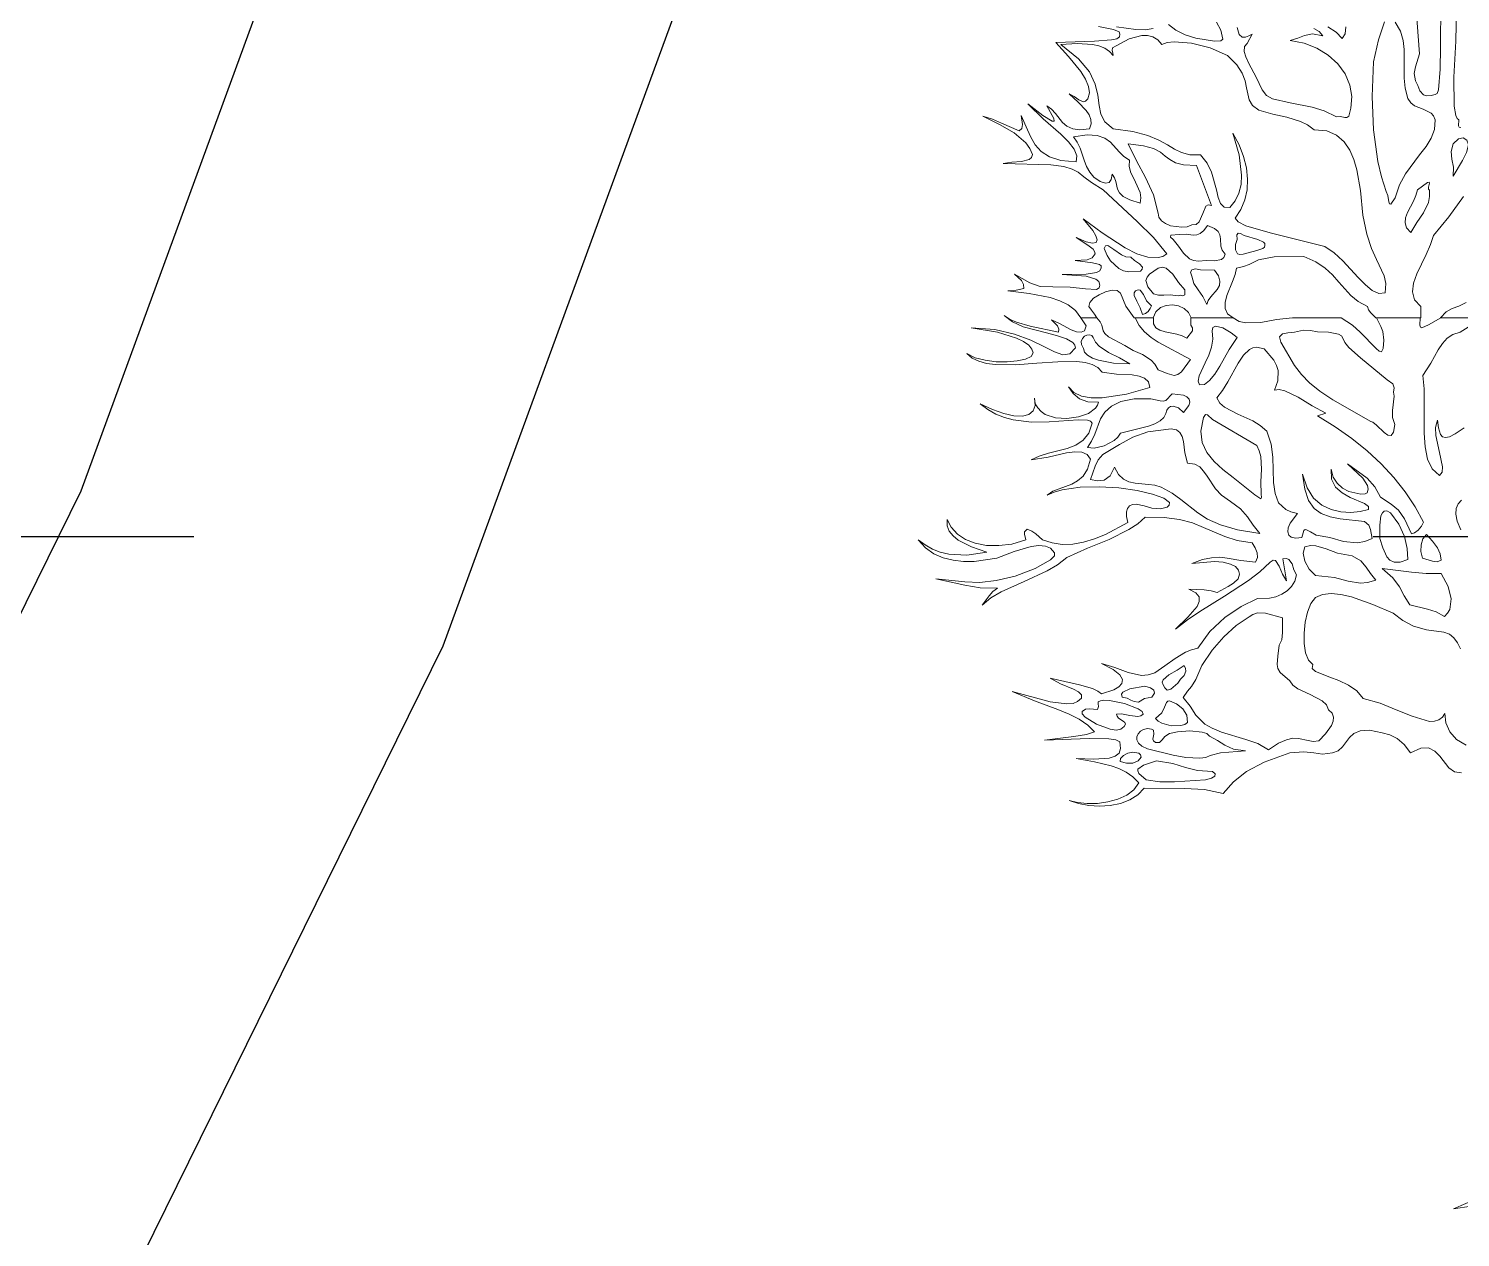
# Model space of a CAD drawing. Header units: inches. Extents: x -8940 to 26362, y -28010 to 990.
# Drawn here: x 4417.009 to 4419.867, y -7384.258 to -7381.845 of the extents above; entities that cross this region are included whole.
import ezdxf

# ---------------------------------------------------------------- set-up
doc = ezdxf.new("R2010")
doc.units = ezdxf.units.IN
doc.header["$MEASUREMENT"] = 0
doc.layers.add('Text', color=7, linetype='Continuous')
doc.layers.add('TREE', color=3, linetype='Continuous', lineweight=15)

# ---------------------------------------------------------------- blocks, each defined once
blk = doc.blocks.new('tree2')
at = {"layer": 'TREE'}
for points in [[(5206.9249, 5948.1596), (5206.924, 5948.1488), (5206.9191, 5948.1417), (5206.9098, 5948.1513), (5206.8969, 5948.1599)], [(5206.7245, 5948.1673), (5206.7315, 5948.1546), (5206.7346, 5948.1405), (5206.7312, 5948.138), (5206.7217, 5948.1374), (5206.6924, 5948.1423), (5206.6761, 5948.1476), (5206.6616, 5948.1546), (5206.6505, 5948.1633)], [(5206.6265, 5948.1574), (5206.6139, 5948.1552), (5206.5997, 5948.1556), (5206.5699, 5948.1596)], [(5206.5418, 5948.1605), (5206.5653, 5948.1559), (5206.5736, 5948.1519), (5206.5751, 5948.1485), (5206.5745, 5948.1442), (5206.5702, 5948.1414), (5206.5619, 5948.1395), (5206.5357, 5948.1377), (5206.4756, 5948.1358), (5206.4953, 5948.114), (5206.5144, 5948.0906), (5206.5215, 5948.0789), (5206.5265, 5948.0675), (5206.528, 5948.0576), (5206.5255, 5948.0481), (5206.5218, 5948.0447), (5206.5184, 5948.0438), (5206.5111, 5948.0466), (5206.504, 5948.0521), (5206.4966, 5948.0561), (5206.5101, 5948.0432), (5206.5228, 5948.0302), (5206.5274, 5948.0235), (5206.5301, 5948.0164), (5206.5305, 5948.0093), (5206.528, 5948.0016), (5206.5129, 5948.0001), (5206.5018, 5948.0016), (5206.4929, 5948.0059), (5206.4861, 5948.0118), (5206.475, 5948.0256), (5206.4692, 5948.0324), (5206.4618, 5948.0376), (5206.4726, 5948.0176), (5206.4729, 5948.0139), (5206.4698, 5948.0136), (5206.4556, 5948.0225), (5206.4322, 5948.0407), (5206.4562, 5948.0173), (5206.4836, 5947.9933), (5206.4953, 5947.9819), (5206.504, 5947.9705), (5206.5083, 5947.96), (5206.5071, 5947.9505), (5206.4836, 5947.9526), (5206.4661, 5947.9582), (5206.4532, 5947.9665), (5206.4436, 5947.977), (5206.4368, 5947.9887), (5206.4316, 5948.0004), (5206.4221, 5948.0222), (5206.4242, 5948.0084), (5206.423, 5948.0025), (5206.419, 5947.9985), (5206.3913, 5948.0108), (5206.3774, 5948.0167), (5206.3626, 5948.0213), (5206.3882, 5948.0087), (5206.4113, 5947.9954), (5206.4291, 5947.98), (5206.4353, 5947.9714), (5206.4393, 5947.9619), (5206.4378, 5947.9573), (5206.4344, 5947.9542), (5206.4224, 5947.9514), (5206.4076, 5947.9502), (5206.3943, 5947.9483), (5206.4682, 5947.9459), (5206.4883, 5947.9434), (5206.5012, 5947.9394), (5206.5101, 5947.9345), (5206.5191, 5947.9274), (5206.5308, 5947.9185), (5206.5489, 5947.9074), (5206.6019, 5947.8581), (5206.6271, 5947.8335), (5206.6475, 5947.8079), (5206.6413, 5947.8042), (5206.6342, 5947.8024), (5206.6185, 5947.803), (5206.6013, 5947.8082), (5206.5831, 5947.8175), (5206.5474, 5947.8409), (5206.5181, 5947.8624), (5206.5329, 5947.8442), (5206.5375, 5947.8362), (5206.5397, 5947.8298), (5206.5381, 5947.8258), (5206.5326, 5947.8245), (5206.5225, 5947.8267), (5206.5071, 5947.8335), (5206.5255, 5947.8215), (5206.5335, 5947.8153), (5206.5357, 5947.8119), (5206.5366, 5947.8079), (5206.532, 5947.8021), (5206.524, 5947.799), (5206.5058, 5947.7977), (5206.5326, 5947.7941), (5206.5434, 5947.7916), (5206.5459, 5947.7894), (5206.5459, 5947.7864), (5206.5437, 5947.782), (5206.5388, 5947.779), (5206.5228, 5947.7765), (5206.4855, 5947.7762), (5206.5225, 5947.7734), (5206.5378, 5947.7691), (5206.5425, 5947.7651), (5206.5437, 5947.7596), (5206.5428, 5947.7553), (5206.5385, 5947.7531), (5206.5218, 5947.7537), (5206.4981, 5947.7565), (5206.4713, 5947.7568), (5206.4513, 5947.7577), (5206.4353, 5947.7633), (5206.4119, 5947.7768), (5206.4227, 5947.7667), (5206.4258, 5947.7608), (5206.4261, 5947.7543), (5206.4144, 5947.7516), (5206.4014, 5947.7509), (5206.4344, 5947.7466), (5206.467, 5947.7405), (5206.4818, 5947.7355), (5206.495, 5947.7291), (5206.5061, 5947.7202), (5206.5144, 5947.7088), (5206.5391, 5947.7088), (5206.5357, 5947.7149), (5206.5311, 5947.7211), (5206.5268, 5947.7266), (5206.5283, 5947.7328), (5206.5341, 5947.7392), (5206.5428, 5947.7448), (5206.5529, 5947.7494), (5206.5628, 5947.7516), (5206.5708, 5947.7512), (5206.576, 5947.7472), (5206.5843, 5947.7269), (5206.597, 5947.7088), (5206.6265, 5947.7088), (5206.6308, 5947.7183), (5206.6379, 5947.7248), (5206.6469, 5947.7282), (5206.6564, 5947.7291), (5206.6656, 5947.7275), (5206.6743, 5947.7232), (5206.681, 5947.7171), (5206.6853, 5947.7088), (5206.7503, 5947.7088), (5206.7417, 5947.7152), (5206.738, 5947.7232), (5206.738, 5947.7328), (5206.7408, 5947.7436), (5206.7494, 5947.7654), (5206.7534, 5947.7762), (5206.7556, 5947.7857), (5206.7666, 5947.7885), (5206.775, 5947.7916), (5206.7897, 5947.7987), (5206.8138, 5947.8036), (5206.8599, 5947.8042), (5206.8787, 5947.7959), (5206.8932, 5947.7861), (5206.9046, 5947.7756), (5206.9141, 5947.7645), (5206.9326, 5947.7436), (5206.944, 5947.7343), (5206.9588, 5947.7263), (5206.96, 5947.7214), (5206.9637, 5947.7168), (5206.9717, 5947.7091), (5207.0413, 5947.7091), (5207.041, 5947.7263), (5207.0315, 5947.7368), (5207.0281, 5947.7491), (5207.0299, 5947.7626), (5207.0352, 5947.7771), (5207.0496, 5947.8073), (5207.0564, 5947.8224), (5207.0607, 5947.8366), (5207.0847, 5947.8655), (5207.1075, 5947.8972)], [(5207.1112, 5947.7325), (5207.1001, 5947.7269), (5207.0897, 5947.7232), (5207.0804, 5947.7183), (5207.0718, 5947.7091), (5207.1343, 5947.7091)], [(5207.0327, 5948.0761), (5207.0308, 5948.0875), (5207.033, 5948.0977), (5207.0392, 5948.118), (5207.0324, 5948.2076)], [(5207.0721, 5948.1959), (5207.0718, 5948.1278), (5207.0712, 5948.0943), (5207.0684, 5948.0623), (5207.0666, 5948.0567), (5207.0635, 5948.0549), (5207.0573, 5948.0533), (5207.0502, 5948.053), (5207.0453, 5948.0546), (5207.0398, 5948.0607), (5207.0367, 5948.0687), (5207.0327, 5948.0761)], [(5206.9326, 5948.0336), (5206.9295, 5948.0216), (5206.9268, 5948.0195), (5206.9237, 5948.0192), (5206.9169, 5948.0207), (5206.9108, 5948.0204), (5206.8917, 5948.0296), (5206.8729, 5948.0355), (5206.8387, 5948.0419), (5206.8116, 5948.0481), (5206.8021, 5948.0536), (5206.7953, 5948.0623), (5206.786, 5948.082), (5206.7746, 5948.1032), (5206.77, 5948.1131), (5206.7676, 5948.1217), (5206.7679, 5948.1291), (5206.7719, 5948.134), (5206.7799, 5948.1485), (5206.7746, 5948.1457), (5206.7697, 5948.1436), (5206.7642, 5948.1436), (5206.7596, 5948.1479), (5206.7568, 5948.1589)], [(5206.8753, 5948.1571), (5206.8837, 5948.1525), (5206.8892, 5948.1457), (5206.8735, 5948.1488), (5206.8612, 5948.1466), (5206.8504, 5948.1423), (5206.839, 5948.1389), (5206.8606, 5948.1346), (5206.8803, 5948.1269), (5206.8978, 5948.1158), (5206.9126, 5948.1023), (5206.924, 5948.0869), (5206.9314, 5948.0696), (5206.9345, 5948.0521), (5206.9326, 5948.0336)], [(5207.1032, 5948.0041), (5207.1008, 5948.0044), (5207.0995, 5948.0062), (5207.1001, 5948.0155), (5207.0974, 5948.0179), (5207.0952, 5948.0222), (5207.0927, 5948.037), (5207.0924, 5948.082), (5207.0952, 5948.1374), (5207.0967, 5948.1876)], [(5207.0632, 5948.0155), (5207.0626, 5948.0007), (5207.0573, 5947.9871), (5207.0493, 5947.9742), (5207.0392, 5947.9613), (5207.0176, 5947.9323), (5207.0081, 5947.9148), (5207.0013, 5947.8947), (5206.9945, 5947.8849), (5206.9927, 5947.8858), (5206.9914, 5947.8889), (5206.9899, 5947.8984), (5206.9877, 5947.9049), (5206.9803, 5947.9274), (5206.9745, 5947.9511), (5206.9677, 5948.0004), (5206.9659, 5948.0521), (5206.9677, 5948.1054), (5206.9757, 5948.1395), (5206.9847, 5948.1676)], [(5207.0013, 5948.1673), (5207.0096, 5948.1531), (5207.0139, 5948.1389), (5207.0155, 5948.1248), (5207.0155, 5948.1103), (5207.0152, 5948.0801), (5207.0167, 5948.0647), (5207.0213, 5948.0487), (5207.0256, 5948.0423), (5207.0315, 5948.0376), (5207.0447, 5948.0321), (5207.057, 5948.0262), (5207.061, 5948.0219), (5207.0632, 5948.0155)], [(5206.7451, 5947.8797), (5206.7365, 5947.8806), (5206.7309, 5947.8861), (5206.7272, 5947.8954), (5206.7245, 5947.9071), (5206.7171, 5947.9345), (5206.7103, 5947.9486), (5206.6998, 5947.9613), (5206.6835, 5947.9616), (5206.6706, 5947.965), (5206.6598, 5947.9702), (5206.6487, 5947.977), (5206.6355, 5947.9844), (5206.6182, 5947.9914), (5206.5951, 5947.9976), (5206.5643, 5948.0019), (5206.5517, 5948.0124), (5206.5452, 5948.0244), (5206.5428, 5948.0382), (5206.5406, 5948.0539), (5206.5366, 5948.0709), (5206.5277, 5948.09), (5206.5107, 5948.1103), (5206.4833, 5948.1322), (5206.5089, 5948.134), (5206.5323, 5948.1325), (5206.5425, 5948.1303), (5206.5514, 5948.1266), (5206.5588, 5948.1217), (5206.5643, 5948.1155), (5206.564, 5948.1195), (5206.5631, 5948.1232), (5206.5637, 5948.1272), (5206.5693, 5948.1306), (5206.5893, 5948.1414), (5206.609, 5948.1466), (5206.6179, 5948.1466), (5206.6262, 5948.1442), (5206.6336, 5948.1395), (5206.6398, 5948.1322), (5206.6481, 5948.1355), (5206.6589, 5948.1368), (5206.6857, 5948.1346), (5206.7149, 5948.1272), (5206.7417, 5948.1155), (5206.7559, 5948.1011), (5206.7645, 5948.0881), (5206.7688, 5948.0761), (5206.7709, 5948.0653), (5206.7753, 5948.0466), (5206.7805, 5948.0382), (5206.7904, 5948.0305), (5206.8119, 5948.0247), (5206.8338, 5948.0201), (5206.855, 5948.013), (5206.8655, 5948.0078), (5206.8757, 5948.0004), (5206.8954, 5947.9985), (5206.9108, 5947.9921), (5206.9225, 5947.9819), (5206.9311, 5947.969), (5206.9375, 5947.9542), (5206.9419, 5947.9382), (5206.9477, 5947.9065), (5206.9514, 5947.868), (5206.9576, 5947.8384), (5206.965, 5947.8162), (5206.9723, 5947.7993), (5206.9844, 5947.7743), (5206.9871, 5947.762), (5206.9862, 5947.7476), (5206.976, 5947.7466), (5206.9659, 5947.7512), (5206.9554, 5947.7599), (5206.9443, 5947.7713), (5206.9203, 5947.7974), (5206.9071, 5947.8098), (5206.8926, 5947.8196), (5206.8079, 5947.8406), (5206.77, 5947.8516), (5206.7583, 5947.8575), (5206.7534, 5947.8633), (5206.7623, 5947.8769), (5206.7685, 5947.8917), (5206.7719, 5947.9074), (5206.7728, 5947.924), (5206.7709, 5947.9412), (5206.7663, 5947.9588), (5206.7596, 5947.977), (5206.75, 5947.9951), (5206.7599, 5947.9616), (5206.7636, 5947.9299), (5206.7626, 5947.9154), (5206.7593, 5947.9021), (5206.7534, 5947.8901), (5206.7451, 5947.8797)], [(5206.6062, 5947.8864), (5206.5905, 5947.8917), (5206.58, 5947.8969), (5206.5742, 5947.9028), (5206.5711, 5947.9083), (5206.5686, 5947.9203), (5206.5668, 5947.9259), (5206.5628, 5947.9317), (5206.5616, 5947.9231), (5206.5582, 5947.9185), (5206.5526, 5947.9178), (5206.5443, 5947.92), (5206.5348, 5947.9268), (5206.5283, 5947.9348), (5206.5234, 5947.9434), (5206.5197, 5947.953), (5206.5132, 5947.972), (5206.5089, 5947.9813), (5206.5031, 5947.9896), (5206.524, 5947.9927), (5206.5397, 5947.9914), (5206.5517, 5947.9874), (5206.5603, 5947.9813), (5206.5739, 5947.9662), (5206.581, 5947.9591), (5206.5896, 5947.9533), (5206.5893, 5947.944), (5206.5914, 5947.9354), (5206.5991, 5947.9191), (5206.6062, 5947.9034), (5206.6074, 5947.8951), (5206.6062, 5947.8864)], [(5207.0915, 5947.9283), (5207.0918, 5947.9422), (5207.0894, 5947.9548), (5207.0881, 5947.9665), (5207.0915, 5947.9785), (5207.0995, 5947.9865), (5207.1069, 5947.9881), (5207.1125, 5947.9844), (5207.1152, 5947.977), (5207.1122, 5947.965), (5207.1057, 5947.9526), (5207.0915, 5947.9283)], [(5206.5877, 5947.9785), (5206.6114, 5947.9757), (5206.6271, 5947.9711), (5206.6379, 5947.9656), (5206.6453, 5947.9597), (5206.6521, 5947.9542), (5206.661, 5947.9493), (5206.6736, 5947.9462), (5206.6934, 5947.9449), (5206.7168, 5947.8831), (5206.7115, 5947.8843), (5206.7081, 5947.8818), (5206.7035, 5947.8704), (5206.6977, 5947.8575), (5206.693, 5947.8535), (5206.6866, 5947.8529), (5206.6792, 5947.8501), (5206.6709, 5947.8492), (5206.6533, 5947.8516), (5206.6456, 5947.855), (5206.6395, 5947.8593), (5206.6355, 5947.8649), (5206.6345, 5947.8713), (5206.6268, 5947.8994), (5206.6148, 5947.9262), (5206.6007, 5947.9523), (5206.5877, 5947.9785)], [(5207.0256, 5947.8412), (5207.0192, 5947.8482), (5207.0167, 5947.856), (5207.0176, 5947.864), (5207.0207, 5947.872), (5207.0299, 5947.8895), (5207.0336, 5947.8984), (5207.0361, 5947.9074), (5207.0515, 5947.9188), (5207.0539, 5947.9191), (5207.0546, 5947.9175), (5207.053, 5947.9114), (5207.053, 5947.9083), (5207.0546, 5947.9068), (5207.0549, 5947.8969), (5207.0533, 5947.8877), (5207.0453, 5947.8717), (5207.0349, 5947.8569), (5207.0256, 5947.8412)], [(5206.6666, 5947.8381), (5206.6776, 5947.8387), (5206.6884, 5947.8372), (5206.694, 5947.8375), (5206.6995, 5947.8396), (5206.7051, 5947.8442), (5206.7109, 5947.8519), (5206.7214, 5947.8476), (5206.7272, 5947.8427), (5206.73, 5947.8375), (5206.7309, 5947.8316), (5206.7315, 5947.8199), (5206.7334, 5947.8138), (5206.7383, 5947.8076), (5206.7362, 5947.8027), (5206.7325, 5947.7996), (5206.7214, 5947.7974), (5206.7088, 5947.7977), (5206.697, 5947.7968), (5206.689, 5947.7977), (5206.6829, 5947.8002), (5206.6733, 5947.8091), (5206.6656, 5947.8202), (5206.6573, 5947.8304), (5206.6533, 5947.8341), (5206.6539, 5947.8369), (5206.6666, 5947.8381)], [(5206.7673, 5947.8366), (5206.7888, 5947.8301), (5206.7977, 5947.8264), (5206.7996, 5947.8242), (5206.7996, 5947.8211), (5206.799, 5947.8187), (5206.7965, 5947.8165), (5206.7873, 5947.8132), (5206.7657, 5947.8076), (5206.7608, 5947.807), (5206.7574, 5947.8082), (5206.754, 5947.8141), (5206.7543, 5947.8224), (5206.7568, 5947.8304), (5206.7559, 5947.8375), (5206.758, 5947.8402), (5206.7617, 5947.8396), (5206.7673, 5947.8366)], [(5206.6068, 5947.7814), (5206.5887, 5947.7805), (5206.5806, 5947.782), (5206.5733, 5947.7854), (5206.5603, 5947.7971), (5206.5551, 5947.8058), (5206.5505, 5947.8165), (5206.5529, 5947.8205), (5206.5563, 5947.8211), (5206.5656, 5947.815), (5206.5776, 5947.8064), (5206.5843, 5947.8036), (5206.5917, 5947.803), (5206.5976, 5947.7977), (5206.6053, 5947.7925), (5206.6099, 5947.7873), (5206.6096, 5947.7845), (5206.6068, 5947.7814)], [(5206.665, 5947.7433), (5206.653, 5947.7448), (5206.6432, 5947.7442), (5206.6348, 5947.7442), (5206.6268, 5947.7463), (5206.6182, 5947.7568), (5206.6154, 5947.767), (5206.617, 5947.7719), (5206.6207, 5947.7768), (5206.6345, 5947.7861), (5206.641, 5947.7876), (5206.6469, 5947.7861), (5206.657, 5947.7765), (5206.666, 5947.7636), (5206.6758, 5947.7525), (5206.6758, 5947.7448), (5206.6727, 5947.7429), (5206.6684, 5947.7439), (5206.665, 5947.7433)], [(5206.6863, 5947.7737), (5206.6841, 5947.7799), (5206.6866, 5947.7836), (5206.6921, 5947.7848), (5206.6998, 5947.7836), (5206.7214, 5947.783), (5206.7278, 5947.774), (5206.73, 5947.766), (5206.7291, 5947.7593), (5206.7257, 5947.7531), (5206.7161, 5947.7417), (5206.7118, 5947.7359), (5206.7094, 5947.7294), (5206.7035, 5947.742), (5206.6964, 5947.7522), (5206.6897, 5947.762), (5206.6863, 5947.7737)], [(5206.5991, 5947.7509), (5206.6031, 5947.7525), (5206.6062, 5947.7516), (5206.6114, 5947.7451), (5206.6164, 5947.7355), (5206.6238, 5947.7278), (5206.6219, 5947.7232), (5206.6188, 5947.7189), (5206.6145, 5947.7158), (5206.6099, 5947.7143), (5206.6065, 5947.7245), (5206.601, 5947.7346), (5206.597, 5947.7436), (5206.597, 5947.7476), (5206.5991, 5947.7509)], [(5207.1192, 5946.3327), (5207.0918, 5946.3284), (5207.1299, 5946.3453)], [(5207.1044, 5947.0039), (5207.0934, 5947.0054), (5207.0847, 5947.0116), (5207.0706, 5947.0298), (5207.0629, 5947.0378), (5207.0533, 5947.0427), (5207.0413, 5947.0424), (5207.0253, 5947.035), (5207.0152, 5947.0479), (5207.0044, 5947.0572), (5206.993, 5947.0627), (5206.9813, 5947.0661), (5206.9616, 5947.0701), (5206.9474, 5947.0692), (5206.9372, 5947.0652), (5206.9305, 5947.059), (5206.9197, 5947.0442), (5206.9132, 5947.0384), (5206.9043, 5947.035), (5206.8889, 5947.0331), (5206.8753, 5947.035), (5206.8599, 5947.0368), (5206.8384, 5947.035), (5206.7987, 5947.0208), (5206.7713, 5947.0064), (5206.7512, 5946.9903), (5206.7349, 5946.9722), (5206.706, 5946.9783), (5206.6752, 5946.9799), (5206.6127, 5946.9805), (5206.6028, 5946.97), (5206.5905, 5946.9623), (5206.576, 5946.9568), (5206.56, 5946.9534), (5206.5434, 5946.9525), (5206.5268, 5946.9537), (5206.5107, 5946.9568), (5206.4963, 5946.9614), (5206.5092, 5946.958), (5206.5243, 5946.9565), (5206.5403, 5946.9568), (5206.5563, 5946.9589), (5206.5717, 5946.9632), (5206.5856, 5946.9697), (5206.5967, 5946.978), (5206.6044, 5946.9888), (5206.5948, 5946.998), (5206.5846, 5947.0051), (5206.5733, 5947.0107), (5206.5612, 5947.015), (5206.5354, 5947.0211), (5206.5074, 5947.0264), (5206.5345, 5947.0254), (5206.5582, 5947.027), (5206.5674, 5947.0298), (5206.5736, 5947.0347), (5206.576, 5947.0418), (5206.5748, 5947.0519), (5206.5686, 5947.055), (5206.5579, 5947.0569), (5206.5274, 5947.0572), (5206.4584, 5947.0547), (5206.5034, 5947.0602), (5206.5234, 5947.0633), (5206.5357, 5947.0676), (5206.5252, 5947.0781), (5206.5117, 5947.0873), (5206.4963, 5947.095), (5206.479, 5947.1024), (5206.4427, 5947.1157), (5206.4082, 5947.1301), (5206.467, 5947.1141), (5206.4929, 5947.1108), (5206.5027, 5947.1114), (5206.5092, 5947.1144), (5206.5154, 5947.12), (5206.5154, 5947.1249), (5206.5107, 5947.1295), (5206.5031, 5947.1338), (5206.483, 5947.1421), (5206.467, 5947.1508), (5206.5123, 5947.1403), (5206.5326, 5947.1345), (5206.5406, 5947.1308), (5206.5465, 5947.1264), (5206.5656, 5947.1326), (5206.5733, 5947.1372), (5206.5779, 5947.1425), (5206.5791, 5947.1489), (5206.5748, 5947.156), (5206.5643, 5947.1643), (5206.5465, 5947.1733), (5206.5671, 5947.1671), (5206.5877, 5947.1594), (5206.6084, 5947.1551), (5206.6188, 5947.1557), (5206.629, 5947.1588), (5206.6447, 5947.1696), (5206.6604, 5947.1813), (5206.6767, 5947.1911), (5206.6857, 5947.1948), (5206.6955, 5947.1973), (5206.7143, 5947.2231), (5206.7374, 5947.2447), (5206.7626, 5947.2619), (5206.7882, 5947.2743), (5206.8067, 5947.2749), (5206.8165, 5947.277), (5206.8258, 5947.2807), (5206.8341, 5947.286), (5206.8408, 5947.2927), (5206.8458, 5947.3011), (5206.8486, 5947.3106), (5206.8445, 5947.3186), (5206.8418, 5947.3278), (5206.8368, 5947.3346), (5206.8329, 5947.3362), (5206.8276, 5947.3355), (5206.8329, 5947.3014), (5206.827, 5947.3118), (5206.8218, 5947.3245), (5206.8159, 5947.3328), (5206.8122, 5947.3334), (5206.8079, 5947.3303), (5206.7919, 5947.3155), (5206.7743, 5947.302), (5206.7371, 5947.278), (5206.6986, 5947.2542), (5206.6795, 5947.2413), (5206.6613, 5947.2265), (5206.6804, 5947.2453), (5206.6949, 5947.2619), (5206.698, 5947.2696), (5206.6977, 5947.2767), (5206.6924, 5947.2829), (5206.682, 5947.2887), (5206.7054, 5947.2875), (5206.7165, 5947.2863), (5206.7257, 5947.2835), (5206.7429, 5947.2927), (5206.7512, 5947.2977), (5206.758, 5947.3044), (5206.7602, 5947.3118), (5206.7586, 5947.3183), (5206.754, 5947.3235), (5206.7463, 5947.3275), (5206.7352, 5947.3303), (5206.7217, 5947.3315), (5206.6863, 5947.3285), (5206.7029, 5947.3346), (5206.7171, 5947.3374), (5206.7297, 5947.338), (5206.7411, 5947.3368), (5206.7623, 5947.3328), (5206.7851, 5947.3303), (5206.7882, 5947.3377), (5206.7876, 5947.3451), (5206.7845, 5947.3528), (5206.7799, 5947.3605), (5206.7568, 5947.3642), (5206.7377, 5947.37), (5206.7044, 5947.3842), (5206.6872, 5947.3913), (5206.6675, 5947.3965), (5206.6435, 5947.3999), (5206.6142, 5947.4002), (5206.6025, 5947.39), (5206.589, 5947.3811), (5206.5582, 5947.3657), (5206.5246, 5947.3522), (5206.4926, 5947.3377), (5206.4784, 5947.3263), (5206.4621, 5947.3168), (5206.4267, 5947.3007), (5206.391, 5947.2847), (5206.3749, 5947.2752), (5206.3614, 5947.2638), (5206.3722, 5947.2783), (5206.378, 5947.285), (5206.3854, 5947.29), (5206.3586, 5947.2906), (5206.3349, 5947.2946), (5206.2897, 5947.3044), (5206.3349, 5947.2998), (5206.358, 5947.2989), (5206.3833, 5947.3023), (5206.4125, 5947.3087), (5206.4439, 5947.3205), (5206.4676, 5947.334), (5206.4735, 5947.3402), (5206.4738, 5947.3451), (5206.4676, 5947.3522), (5206.4596, 5947.3555), (5206.4492, 5947.3565), (5206.4375, 5947.3549), (5206.4113, 5947.3469), (5206.3845, 5947.3368), (5206.3494, 5947.3315), (5206.3328, 5947.3315), (5206.3164, 5947.3334), (5206.301, 5947.3374), (5206.2869, 5947.3435), (5206.2739, 5947.3528), (5206.2626, 5947.3648), (5206.2733, 5947.3571), (5206.2847, 5947.3506), (5206.2967, 5947.346), (5206.3097, 5947.3429), (5206.3377, 5947.3414), (5206.3688, 5947.346), (5206.3448, 5947.354), (5206.3244, 5947.3645), (5206.3164, 5947.371), (5206.3106, 5947.3783), (5206.3075, 5947.387), (5206.3075, 5947.3968), (5206.3137, 5947.3845), (5206.3235, 5947.374), (5206.3358, 5947.3657), (5206.3509, 5947.3599), (5206.3682, 5947.3565), (5206.3873, 5947.3562), (5206.4076, 5947.3586), (5206.4291, 5947.3648), (5206.427, 5947.3737), (5206.427, 5947.3777), (5206.4313, 5947.3814), (5206.4387, 5947.3786), (5206.4445, 5947.3743), (5206.455, 5947.3648), (5206.4698, 5947.3602), (5206.4855, 5947.358), (5206.5018, 5947.3586), (5206.5188, 5947.3614), (5206.5357, 5947.3666), (5206.5529, 5947.3734), (5206.5874, 5947.3919), (5206.585, 5947.4011), (5206.585, 5947.4082), (5206.5865, 5947.4138), (5206.5899, 5947.4178), (5206.5945, 5947.4199), (5206.6, 5947.4205), (5206.6124, 5947.4178), (5206.6244, 5947.4141), (5206.6379, 5947.4131), (5206.6484, 5947.4156), (5206.6512, 5947.4187), (5206.6518, 5947.423), (5206.6429, 5947.4298), (5206.6253, 5947.4359), (5206.6016, 5947.4415), (5206.5733, 5947.4455), (5206.5434, 5947.4473), (5206.5132, 5947.4464), (5206.4855, 5947.4424), (5206.4732, 5947.439), (5206.4624, 5947.4344), (5206.4713, 5947.4402), (5206.4809, 5947.4442), (5206.5003, 5947.4513), (5206.5095, 5947.4563), (5206.5178, 5947.4636), (5206.5246, 5947.4747), (5206.5295, 5947.4898), (5206.5243, 5947.4975), (5206.516, 5947.5009), (5206.5049, 5947.5015), (5206.492, 5947.4997), (5206.4636, 5947.4929), (5206.4375, 5947.4889), (5206.4501, 5947.4947), (5206.4642, 5947.4991), (5206.4935, 5947.5064), (5206.5067, 5947.5117), (5206.5181, 5947.5194), (5206.5268, 5947.5305), (5206.532, 5947.5459), (5206.5295, 5947.5489), (5206.5249, 5947.5505), (5206.5104, 5947.5511), (5206.4652, 5947.5477), (5206.4378, 5947.5474), (5206.4097, 5947.5508), (5206.3962, 5947.5545), (5206.3826, 5947.5597), (5206.3703, 5947.5668), (5206.3586, 5947.576), (5206.3774, 5947.5668), (5206.395, 5947.5606), (5206.4107, 5947.5573), (5206.4239, 5947.5569), (5206.4341, 5947.5594), (5206.4408, 5947.5649), (5206.4439, 5947.5733), (5206.4424, 5947.5843), (5206.4439, 5947.576), (5206.4476, 5947.5693), (5206.4529, 5947.5637), (5206.4593, 5947.5594), (5206.475, 5947.5542), (5206.4929, 5947.5529), (5206.5107, 5947.5554), (5206.5261, 5947.5609), (5206.5372, 5947.569), (5206.5403, 5947.5736), (5206.5418, 5947.5785), (5206.5255, 5947.5788), (5206.5123, 5947.5834), (5206.5024, 5947.5917), (5206.4953, 5947.6022), (5206.5034, 5947.5933), (5206.5154, 5947.5877), (5206.5305, 5947.585), (5206.5477, 5947.585), (5206.5853, 5947.5905), (5206.6216, 5947.6013), (5206.6195, 5947.6099), (5206.6133, 5947.6154), (5206.6047, 5947.6188), (5206.5939, 5947.6207), (5206.5696, 5947.6219), (5206.5474, 5947.625), (5206.5409, 5947.6318), (5206.532, 5947.6367), (5206.5209, 5947.6398), (5206.5083, 5947.6413), (5206.4787, 5947.641), (5206.4461, 5947.6389), (5206.4131, 5947.6364), (5206.3823, 5947.6367), (5206.3685, 5947.6382), (5206.3562, 5947.6416), (5206.346, 5947.6466), (5206.338, 5947.6536), (5206.3506, 5947.6472), (5206.366, 5947.6432), (5206.383, 5947.641), (5206.4002, 5947.6407), (5206.4159, 5947.6422), (5206.4288, 5947.645), (5206.4375, 5947.6493), (5206.4408, 5947.6546), (5206.4387, 5947.6607), (5206.4338, 5947.6666), (5206.4258, 5947.6721), (5206.415, 5947.6773), (5206.3851, 5947.6866), (5206.3445, 5947.6934), (5206.3814, 5947.6909), (5206.4119, 5947.6838), (5206.4368, 5947.6743), (5206.4572, 5947.6644), (5206.4735, 5947.6564), (5206.4864, 5947.6518), (5206.4972, 5947.6533), (5206.5064, 5947.6623), (5206.5052, 5947.6669), (5206.5021, 5947.6706), (5206.4923, 5947.6767), (5206.4781, 5947.6813), (5206.4612, 5947.6857), (5206.4251, 5947.6952), (5206.4088, 5947.7026), (5206.3959, 5947.7125), (5206.4048, 5947.7066), (5206.4147, 5947.7023), (5206.4359, 5947.6961), (5206.4797, 5947.6869), (5206.4806, 5947.6912), (5206.4784, 5947.6964), (5206.4689, 5947.706), (5206.4815, 5947.7001), (5206.4994, 5947.6906), (5206.5077, 5947.6875), (5206.5151, 5947.6866), (5206.5203, 5947.689), (5206.5225, 5947.6964), (5206.5188, 5947.7029), (5206.5144, 5947.7088), (5206.5391, 5947.7088), (5206.5443, 5947.7026), (5206.5468, 5947.6977), (5206.5492, 5947.689), (5206.5517, 5947.6847), (5206.5572, 5947.6798), (5206.5828, 5947.6663), (5206.5957, 5947.6586), (5206.6099, 5947.6524), (5206.6235, 5947.6435), (5206.6293, 5947.637), (5206.6342, 5947.6284), (5206.6481, 5947.6228), (5206.6592, 5947.6198), (5206.6647, 5947.621), (5206.6706, 5947.6253), (5206.6844, 5947.6444), (5206.6345, 5947.6712), (5206.6235, 5947.6786), (5206.6133, 5947.6872), (5206.6047, 5947.6971), (5206.5985, 5947.7088), (5206.6268, 5947.7088), (5206.6271, 5947.6998), (5206.6305, 5947.6937), (5206.637, 5947.6897), (5206.645, 5947.6872), (5206.6632, 5947.6838), (5206.6715, 5947.6813), (5206.6786, 5947.6773), (5206.6875, 5947.6887), (5206.6875, 5947.6934), (5206.6847, 5947.6977), (5206.6847, 5947.7088), (5206.7503, 5947.7088), (5206.7596, 5947.7035), (5206.77, 5947.7011), (5206.7931, 5947.702), (5206.8174, 5947.7063), (5206.8424, 5947.7091), (5206.9178, 5947.7088), (5206.9351, 5947.6977), (5206.9474, 5947.6866), (5206.972, 5947.6613), (5206.9767, 5947.6573), (5206.9803, 5947.6564), (5206.9828, 5947.6613), (5206.984, 5947.6746), (5206.9825, 5947.6878), (5206.9794, 5947.6958), (5206.9723, 5947.7091), (5207.0404, 5947.7091), (5207.0395, 5947.6974), (5207.0407, 5947.6946), (5207.0429, 5947.6937), (5207.053, 5947.698), (5207.0724, 5947.7091), (5207.1346, 5947.7091)], [(5207.1186, 5947.6971), (5207.102, 5947.6866), (5207.0909, 5947.6832), (5207.082, 5947.6773), (5207.0746, 5947.669), (5207.0681, 5947.6595), (5207.0567, 5947.6389), (5207.0441, 5947.6195), (5207.0462, 5947.5988), (5207.0466, 5947.5763), (5207.0466, 5947.5302), (5207.0481, 5947.5089), (5207.0518, 5947.4901), (5207.0589, 5947.475), (5207.07, 5947.4649), (5207.0743, 5947.4698), (5207.0749, 5947.4781), (5207.0703, 5947.5006), (5207.0644, 5947.5268), (5207.0641, 5947.5391), (5207.0669, 5947.5505), (5207.0684, 5947.5385), (5207.0718, 5947.528), (5207.0749, 5947.5246), (5207.0792, 5947.5234), (5207.0857, 5947.5246), (5207.0943, 5947.5292), (5207.1081, 5947.5385)], [(5206.6983, 5947.605), (5206.706, 5947.6059), (5206.714, 5947.6121), (5206.722, 5947.6219), (5206.7297, 5947.6342), (5206.7445, 5947.6601), (5206.7568, 5947.6786), (5206.7472, 5947.686), (5206.7343, 5947.6934), (5206.7229, 5947.6961), (5206.7192, 5947.694), (5206.7177, 5947.6887), (5206.7189, 5947.6761), (5206.7171, 5947.6635), (5206.7128, 5947.6512), (5206.7072, 5947.6395), (5206.6977, 5947.6191), (5206.6961, 5947.6111), (5206.6983, 5947.605)], [(5206.5905, 5947.6376), (5206.5745, 5947.6469), (5206.5575, 5947.6552), (5206.5428, 5947.665), (5206.5372, 5947.6712), (5206.5338, 5947.6786), (5206.5314, 5947.6817), (5206.5277, 5947.6829), (5206.5237, 5947.6823), (5206.52, 5947.6804), (5206.5169, 5947.677), (5206.5151, 5947.6724), (5206.5154, 5947.6675), (5206.5184, 5947.6616), (5206.52, 5947.6558), (5206.5246, 5947.6509), (5206.5323, 5947.6466), (5206.5418, 5947.6432), (5206.5653, 5947.6385), (5206.5905, 5947.6376)], [(5206.8455, 5947.6866), (5206.8353, 5947.686), (5206.8267, 5947.6841), (5206.8224, 5947.6795), (5206.8245, 5947.6712), (5206.8455, 5947.6352), (5206.8563, 5947.621), (5206.8689, 5947.6081), (5206.8846, 5947.5954), (5206.9049, 5947.5822), (5206.9637, 5947.5483), (5206.9671, 5947.5474), (5206.9723, 5947.5428), (5206.9844, 5947.5311), (5206.9902, 5947.5271), (5206.9951, 5947.5268), (5206.9988, 5947.5317), (5207.001, 5947.5437), (5206.9973, 5947.5545), (5206.9973, 5947.5656), (5206.9997, 5947.5874), (5206.9988, 5947.5939), (5206.9997, 5947.6007), (5206.9976, 5947.6068), (5206.9893, 5947.6127), (5206.9477, 5947.6469), (5206.9295, 5947.6632), (5206.9237, 5947.6706), (5206.9206, 5947.6773), (5206.9181, 5947.6813), (5206.9138, 5947.6838), (5206.8981, 5947.6866), (5206.8812, 5947.6875), (5206.8701, 5947.6894), (5206.8596, 5947.69), (5206.8455, 5947.6866)], [(5206.8569, 5947.3685), (5206.8599, 5947.3793), (5206.8618, 5947.3811), (5206.8639, 5947.3808), (5206.8701, 5947.3774), (5206.8793, 5947.3725), (5206.9003, 5947.3685), (5206.9212, 5947.3626), (5206.9428, 5947.3602), (5206.9542, 5947.3623), (5206.9659, 5947.367), (5206.9631, 5947.3811), (5206.9606, 5947.3879), (5206.9539, 5947.3937), (5206.9163, 5947.3977), (5206.9006, 5947.4008), (5206.887, 5947.4057), (5206.876, 5947.4138), (5206.8673, 5947.4258), (5206.8615, 5947.4433), (5206.8581, 5947.4667), (5206.8649, 5947.4455), (5206.875, 5947.4298), (5206.8877, 5947.4187), (5206.9021, 5947.4119), (5206.9172, 5947.4082), (5206.9326, 5947.4076), (5206.9471, 5947.4091), (5206.9603, 5947.4122), (5206.96, 5947.4168), (5206.9539, 5947.4211), (5206.9317, 5947.4307), (5206.9194, 5947.4378), (5206.9092, 5947.4467), (5206.9028, 5947.459), (5206.9021, 5947.4747), (5206.9052, 5947.4624), (5206.9114, 5947.4526), (5206.92, 5947.4452), (5206.9298, 5947.4399), (5206.9483, 5947.4356), (5206.9548, 5947.4362), (5206.9582, 5947.4381), (5206.9594, 5947.4436), (5206.9585, 5947.4492), (5206.9511, 5947.4606), (5206.9274, 5947.4827), (5206.9579, 5947.4606), (5206.9702, 5947.4473), (5206.9788, 5947.431), (5206.9951, 5947.4205), (5207.0065, 5947.411), (5207.0161, 5947.3974), (5207.0268, 5947.3743), (5207.0312, 5947.3759), (5207.037, 5947.3802), (5207.0422, 5947.386), (5207.0456, 5947.3922), (5207.0324, 5947.4162), (5207.017, 5947.4393), (5206.9994, 5947.4615), (5206.9797, 5947.4827), (5206.9579, 5947.5031), (5206.9342, 5947.5221), (5206.9083, 5947.5403), (5206.8809, 5947.5573), (5206.8941, 5947.5613), (5206.8729, 5947.5727), (5206.851, 5947.5862), (5206.8307, 5947.5961), (5206.8218, 5947.5979), (5206.8144, 5947.597), (5206.8199, 5947.6114), (5206.8202, 5947.6272), (5206.8178, 5947.6352), (5206.8134, 5947.6435), (5206.7984, 5947.661), (5206.7864, 5947.6638), (5206.7808, 5947.6626), (5206.7756, 5947.6601), (5206.7663, 5947.6512), (5206.758, 5947.6389), (5206.742, 5947.6099), (5206.7337, 5947.5964), (5206.7251, 5947.585), (5206.7297, 5947.577), (5206.7371, 5947.5705), (5206.7577, 5947.56), (5206.7811, 5947.5492), (5206.7925, 5947.5422), (5206.8024, 5947.5332), (5206.8091, 5947.5135), (5206.8119, 5947.4932), (5206.8131, 5947.4541), (5206.8153, 5947.4369), (5206.8208, 5947.4224), (5206.8319, 5947.4119), (5206.8399, 5947.4082), (5206.8501, 5947.4057), (5206.8387, 5947.3907), (5206.8356, 5947.3839), (5206.835, 5947.3774), (5206.8365, 5947.3725), (5206.8405, 5947.3691), (5206.8473, 5947.3676), (5206.8569, 5947.3685)], [(5206.5246, 5947.5083), (5206.5351, 5947.5071), (5206.5505, 5947.5108), (5206.5659, 5947.5188), (5206.5717, 5947.5243), (5206.576, 5947.5305), (5206.6191, 5947.5412), (5206.629, 5947.5449), (5206.6373, 5947.5492), (5206.6432, 5947.5545), (5206.6459, 5947.5609), (5206.6475, 5947.5662), (5206.6502, 5947.5696), (5206.6536, 5947.5717), (5206.6576, 5947.5723), (5206.666, 5947.5696), (5206.6736, 5947.5622), (5206.682, 5947.5733), (5206.6832, 5947.5785), (5206.6823, 5947.5828), (5206.6789, 5947.5865), (5206.6736, 5947.5893), (5206.6561, 5947.5911), (5206.6462, 5947.581), (5206.6422, 5947.5797), (5206.6373, 5947.5804), (5206.6228, 5947.5834), (5206.5973, 5947.5834), (5206.5766, 5947.5794), (5206.5619, 5947.5723), (5206.5517, 5947.5631), (5206.5449, 5947.5523), (5206.536, 5947.5289), (5206.5311, 5947.5178), (5206.5246, 5947.5083)], [(5206.7937, 5947.4356), (5206.7934, 5947.455), (5206.7944, 5947.4747), (5206.7931, 5947.4941), (5206.7907, 5947.5027), (5206.787, 5947.5111), (5206.7186, 5947.5517), (5206.7106, 5947.5588), (5206.7078, 5947.5591), (5206.7044, 5947.5548), (5206.7004, 5947.5335), (5206.7026, 5947.5157), (5206.7097, 5947.5003), (5206.7208, 5947.4864), (5206.7346, 5947.4738), (5206.7503, 5947.4615), (5206.7839, 5947.4347), (5206.7931, 5947.4288), (5206.7944, 5947.4304), (5206.7937, 5947.4356)], [(5206.7916, 5947.375), (5206.7817, 5947.3876), (5206.7728, 5947.4008), (5206.762, 5947.4131), (5206.7463, 5947.4242), (5206.7325, 5947.4341), (5206.7229, 5947.4442), (5206.71, 5947.4636), (5206.7047, 5947.4716), (5206.6989, 5947.4781), (5206.6909, 5947.4824), (5206.6798, 5947.484), (5206.6758, 5947.4997), (5206.6733, 5947.5172), (5206.6715, 5947.5249), (5206.6678, 5947.5314), (5206.6626, 5947.5357), (5206.6545, 5947.5372), (5206.6185, 5947.5323), (5206.5948, 5947.5243), (5206.5745, 5947.5129), (5206.5483, 5947.4975), (5206.5412, 5947.4889), (5206.5366, 5947.479), (5206.5295, 5947.4587), (5206.5403, 5947.4563), (5206.5505, 5947.4575), (5206.5597, 5947.4643), (5206.5668, 5947.4775), (5206.5726, 5947.4664), (5206.5803, 5947.459), (5206.589, 5947.4547), (5206.5988, 5947.4526), (5206.6191, 5947.4507), (5206.6293, 5947.4495), (5206.6389, 5947.4467), (5206.6558, 5947.4372), (5206.6696, 5947.4273), (5206.6955, 5947.4067), (5206.7109, 5947.3971), (5206.7309, 5947.3885), (5206.7571, 5947.3808), (5206.7916, 5947.375)], [(5207.1041, 5947.4267), (5207.0989, 5947.4208), (5207.0958, 5947.4135), (5207.0952, 5947.4048), (5207.0977, 5947.394), (5207.1032, 5947.3808)], [(5207.021, 5947.3346), (5207.0201, 5947.3515), (5207.0158, 5947.3703), (5207.0071, 5947.3894), (5206.9942, 5947.407), (5206.9887, 5947.4098), (5206.9844, 5947.4094), (5206.9816, 5947.407), (5206.9794, 5947.4024), (5206.9779, 5947.3876), (5206.9776, 5947.3673), (5206.9822, 5947.3528), (5206.9884, 5947.3386), (5206.9933, 5947.3334), (5207.0001, 5947.3306), (5207.009, 5947.3306), (5207.021, 5947.3346)], [(5207.0499, 5947.3731), (5207.0444, 5947.3666), (5207.0416, 5947.3574), (5207.0413, 5947.3472), (5207.0438, 5947.3365), (5207.0592, 5947.3321), (5207.0666, 5947.3312), (5207.0727, 5947.3334), (5207.0712, 5947.3432), (5207.0669, 5947.3528), (5207.0595, 5947.3629), (5207.0499, 5947.3731)], [(5206.8781, 5947.3097), (5206.9074, 5947.3066), (5206.9286, 5947.3011), (5206.9477, 5947.298), (5206.9585, 5947.2989), (5206.9714, 5947.3026), (5206.9634, 5947.3127), (5206.9566, 5947.3229), (5206.948, 5947.3325), (5206.9348, 5947.3405), (5206.9123, 5947.3445), (5206.8944, 5947.3512), (5206.8784, 5947.3559), (5206.8701, 5947.3562), (5206.8615, 5947.3543), (5206.859, 5947.3445), (5206.8615, 5947.3321), (5206.8683, 5947.3198), (5206.8781, 5947.3097)], [(5206.9813, 5947.3205), (5206.9979, 5947.3063), (5207.0081, 5947.2924), (5207.0152, 5947.2783), (5207.0241, 5947.2641), (5207.0515, 5947.2579), (5207.065, 5947.2536), (5207.0777, 5947.2462), (5207.0826, 5947.2512), (5207.086, 5947.2573), (5207.0881, 5947.2736), (5207.0835, 5947.2927), (5207.0727, 5947.3127), (5207.0496, 5947.3127), (5207.0268, 5947.3149), (5206.9813, 5947.3205)], [(5207.1026, 5947.196), (5207.098, 5947.2053), (5207.0921, 5947.2133), (5207.0854, 5947.2191), (5207.077, 5947.2222), (5207.0499, 5947.2256), (5207.0296, 5947.2315), (5207.0133, 5947.2401), (5206.9985, 5947.2512), (5206.9671, 5947.265), (5206.9338, 5947.2767), (5206.9175, 5947.2804), (5206.9024, 5947.282), (5206.8889, 5947.2804), (5206.8778, 5947.2758), (5206.8707, 5947.2663), (5206.8655, 5947.253), (5206.8618, 5947.2373), (5206.8603, 5947.2207), (5206.8606, 5947.2044), (5206.8627, 5947.1899), (5206.867, 5947.1785), (5206.8738, 5947.1717), (5206.8729, 5947.1659), (5206.8781, 5947.1609), (5206.9003, 5947.1523), (5206.9144, 5947.1471), (5206.9289, 5947.14), (5206.9419, 5947.1311), (5206.952, 5947.1194), (5206.9782, 5947.112), (5207.0028, 5947.1018), (5207.0278, 5947.0917), (5207.0549, 5947.0836), (5207.0623, 5947.084), (5207.069, 5947.0861), (5207.0746, 5947.0904), (5207.0783, 5947.096), (5207.0798, 5947.0815), (5207.086, 5947.0676), (5207.0964, 5947.0559), (5207.1112, 5947.0467)], [(5206.775, 5947.2456), (5206.7549, 5947.2321), (5206.7359, 5947.2148), (5206.718, 5947.1942), (5206.7017, 5947.1702), (5206.6924, 5947.1489), (5206.6857, 5947.1378), (5206.6795, 5947.1308), (5206.673, 5947.1209), (5206.6838, 5947.1074), (5206.6927, 5947.0932), (5206.7066, 5947.0796), (5206.7177, 5947.0735), (5206.7322, 5947.0673), (5206.77, 5947.0559), (5206.7885, 5947.0495), (5206.8051, 5947.0399), (5206.8205, 5947.0498), (5206.8329, 5947.0553), (5206.843, 5947.0578), (5206.8516, 5947.0575), (5206.8667, 5947.0541), (5206.8744, 5947.0528), (5206.8833, 5947.0535), (5206.8935, 5947.0646), (5206.9028, 5947.0772), (5206.9055, 5947.084), (5206.9061, 5947.0901), (5206.904, 5947.0963), (5206.8984, 5947.1015), (5206.8951, 5947.1095), (5206.8886, 5947.1157), (5206.8698, 5947.1252), (5206.8504, 5947.1342), (5206.8427, 5947.1397), (5206.8381, 5947.1468), (5206.8233, 5947.1597), (5206.8199, 5947.1656), (5206.8187, 5947.1717), (5206.8196, 5947.1847), (5206.8215, 5947.2019), (5206.8261, 5947.2102), (5206.827, 5947.2213), (5206.827, 5947.2444), (5206.8008, 5947.2512), (5206.7879, 5947.2518), (5206.7811, 5947.2496), (5206.775, 5947.2456)], [(5206.6422, 5947.1403), (5206.6447, 5947.136), (5206.6481, 5947.1323), (5206.6539, 5947.1335), (5206.6647, 5947.1431), (5206.6687, 5947.1492), (5206.6743, 5947.1548), (5206.6773, 5947.1616), (5206.6767, 5947.1656), (5206.6746, 5947.1705), (5206.6635, 5947.1631), (5206.6509, 5947.156), (5206.6419, 5947.1483), (5206.6404, 5947.1446), (5206.6422, 5947.1403)], [(5206.5785, 5947.1215), (5206.5862, 5947.12), (5206.5917, 5947.1169), (5206.5973, 5947.1144), (5206.6037, 5947.1138), (5206.6133, 5947.1194), (5206.6244, 5947.1215), (5206.6284, 5947.1277), (5206.6275, 5947.1323), (5206.6225, 5947.136), (5206.6136, 5947.1382), (5206.5905, 5947.1342), (5206.5794, 5947.1292), (5206.5773, 5947.1258), (5206.5785, 5947.1215)], [(5206.5696, 5947.095), (5206.5776, 5947.0953), (5206.5902, 5947.0929), (5206.6028, 5947.0913), (5206.6074, 5947.0923), (5206.6108, 5947.095), (5206.6096, 5947.099), (5206.6034, 5947.1034), (5206.5822, 5947.1114), (5206.5588, 5947.1163), (5206.5499, 5947.1169), (5206.5449, 5947.1157), (5206.5415, 5947.1141), (5206.5412, 5947.1108), (5206.5418, 5947.1067), (5206.5403, 5947.1021), (5206.5277, 5947.103), (5206.5215, 5947.1027), (5206.5166, 5947.099), (5206.5166, 5947.0953), (5206.5209, 5947.0901), (5206.5385, 5947.0793), (5206.5597, 5947.0716), (5206.5693, 5947.0704), (5206.5763, 5947.0716), (5206.5816, 5947.0759), (5206.5834, 5947.0793), (5206.5828, 5947.0821), (5206.58, 5947.0843), (5206.573, 5947.0889), (5206.5705, 5947.0917), (5206.5696, 5947.095)], [(5206.6302, 5947.0883), (5206.6342, 5947.0843), (5206.6398, 5947.0809), (5206.6545, 5947.0769), (5206.6693, 5947.0772), (5206.6755, 5947.079), (5206.6798, 5947.0821), (5206.6789, 5947.0932), (5206.6724, 5947.103), (5206.6629, 5947.1111), (5206.6518, 5947.1157), (5206.649, 5947.1151), (5206.6472, 5947.1132), (5206.6441, 5947.1058), (5206.6398, 5947.0969), (5206.6302, 5947.0883)], [(5206.6176, 5947.0726), (5206.6117, 5947.0713), (5206.6068, 5947.0686), (5206.6031, 5947.0646), (5206.601, 5947.0599), (5206.6013, 5947.055), (5206.6037, 5947.0501), (5206.609, 5947.0452), (5206.6176, 5947.0412), (5206.6573, 5947.0316), (5206.6773, 5947.0279), (5206.6989, 5947.0267), (5206.7081, 5947.0276), (5206.7146, 5947.0307), (5206.7309, 5947.035), (5206.7697, 5947.0384), (5206.7509, 5947.0408), (5206.7374, 5947.047), (5206.726, 5947.0541), (5206.7137, 5947.0609), (5206.7097, 5947.0649), (5206.7026, 5947.0673), (5206.6835, 5947.0689), (5206.6641, 5947.0676), (5206.6518, 5947.0652), (5206.6447, 5947.0606), (5206.6404, 5947.055), (5206.6361, 5947.0513), (5206.6302, 5947.051), (5206.6271, 5947.0535), (5206.6262, 5947.0565), (5206.6275, 5947.0639), (5206.6268, 5947.0701), (5206.6238, 5947.0719), (5206.6176, 5947.0726)], [(5206.5754, 5947.0218), (5206.585, 5947.019), (5206.5951, 5947.0193), (5206.6034, 5947.0227), (5206.6077, 5947.0285), (5206.6071, 5947.0319), (5206.6044, 5947.0344), (5206.5951, 5947.0362), (5206.5874, 5947.0347), (5206.5806, 5947.0307), (5206.576, 5947.0261), (5206.5754, 5947.0218)], [(5206.6158, 5946.9931), (5206.6367, 5946.9903), (5206.6598, 5946.99), (5206.7078, 5946.9931), (5206.7171, 5946.9956), (5206.7223, 5946.9987), (5206.7226, 5947.0023), (5206.7186, 5947.006), (5206.6952, 5947.0079), (5206.6764, 5947.0125), (5206.657, 5947.0184), (5206.6315, 5947.0227), (5206.6117, 5947.0159), (5206.6028, 5947.01), (5206.6025, 5947.007), (5206.6044, 5947.0033), (5206.6158, 5946.9931)]]:
    blk.add_lwpolyline(points, dxfattribs=at)

msp = doc.modelspace()

# ---------------------------------------------------------------- hatches: boundary and pattern name
at = {"layer": 'Text', "lineweight": 25}
h = msp.add_hatch(dxfattribs=at)
h.set_pattern_fill('ACAD_ISO07W100', color=0, scale=0.784833, style=0)
h.set_pattern_definition([(0, (-582.442, -27753.198), (0, 3.9241642), [0.3924164, -2.35449854])])
h.paths.add_polyline_path([(4453.012436, -7368.509246), (4432.544063, -7360.765981), (4417.35118, -7356.454306), (4399.865945, -7352.632595), (4389.807755, -7348.417064), (4382.319111, -7347.246699), (4375.943644, -7343.680138), (4368.217405, -7333.076598), (4361.929936, -7322.334389), (4357.719224, -7314.672477), (4356.412451, -7309.03143), (4355.412858, -7306.651874), (4313.200953, -7306.651874), (4313.200953, -7400.608297), (4453.122434, -7400.608297)])
h.paths.add_polyline_path([(4387.774257, -7337.654416), (4394.795484, -7337.654416), (4394.795484, -7334.638043), (4387.774257, -7334.638043)], flags=25)

# ---------------------------------------------------------------- linework, layer by layer
at = {"layer": 'Text'}
for points in [[(4418.927928, -7375.758344), (4418.669659, -7377.699017), (4418.313626, -7379.490427), (4417.112929, -7382.76852), (4416.232736, -7384.553258), (4415.979141, -7384.720726), (4414.707477, -7384.734148), (4411.289744, -7384.906602), (4409.604255, -7384.906602), (4408.502409, -7384.575012), (4405.741781, -7383.417949)], [(4419.705901, -7375.861878), (4419.444324, -7377.82741), (4419.071529, -7379.70316), (4417.835417, -7383.077941), (4416.842604, -7385.091038), (4416.218661, -7385.503075), (4414.731403, -7385.518772), (4411.309532, -7385.691435), (4409.48872, -7385.691435), (4408.236911, -7385.314715), (4406.300801, -7384.586729)]]:
    msp.add_lwpolyline(points, dxfattribs=at)

# ---------------------------------------------------------------- block references
at = {"layer": 'TREE', "color": 3, "xscale": 1.288602291024512, "yscale": 1.288602291008523, "zscale": 1.288602291016571}
msp.add_blockref('tree2', (-2290.017178, -15046.653937), dxfattribs=at)

doc.saveas('drawing.dxf')
